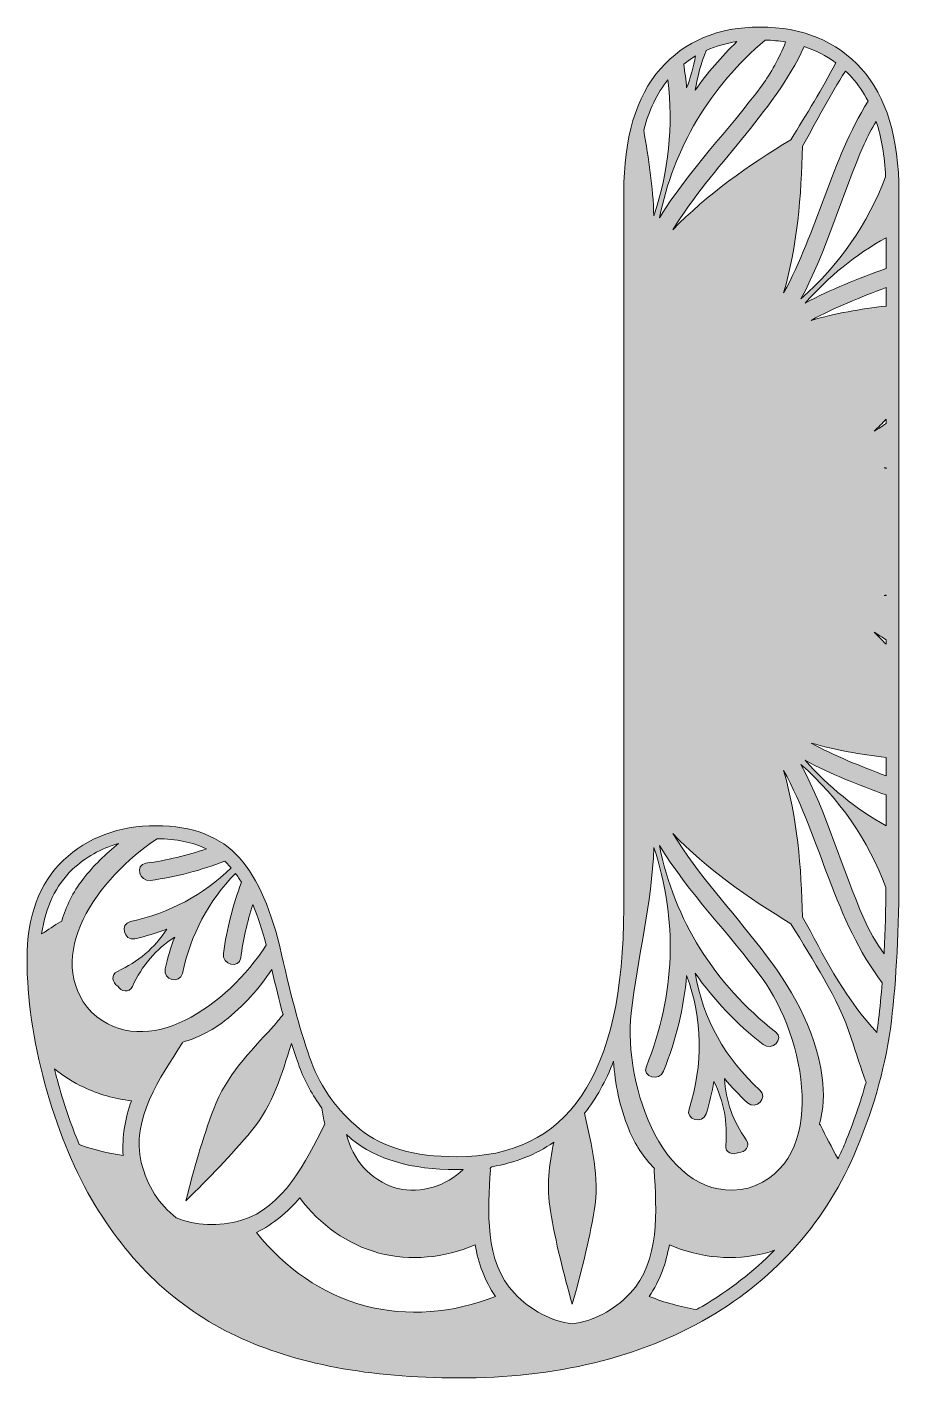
# Model space of a CAD drawing. Extents: x -728 to 2523, y -2539 to -44.
# Drawn here: x 1154.9 to 1425.1, y -2539.4 to -2120.6 of the extents above; entities that cross this region are included whole.
import ezdxf

# ---------------------------------------------------------------- set-up
doc = ezdxf.new("R2010")
doc.units = 0
doc.header["$MEASUREMENT"] = 0
doc.layers.add('Layer 1', color=7, linetype='Continuous', lineweight=0)

msp = doc.modelspace()

# ---------------------------------------------------------------- hatches: boundary and pattern name
at = {"layer": 'Layer 1', "true_color": 0x06b8ba, "transparency": 33554687}
h = msp.add_hatch(color=132, dxfattribs=at)
h.dxf.hatch_style = 2
edge = h.paths.add_edge_path()
edge.add_spline(control_points=[(1421.09, -2243.54), (1419.89, -2244.34), (1418.68, -2245.13), (1417.44, -2245.88), (1418.69, -2244.69), (1419.9, -2243.45), (1421.09, -2242.2), (1421.09, -2242.2), (1421.09, -2243.54), (1421.09, -2243.54)], knot_values=[0, 0, 0, 0, 1, 1, 1, 2, 2, 2, 3, 3, 3, 3], degree=3, periodic=0)
edge = h.paths.add_edge_path()
edge.add_spline(control_points=[(1421.09, -2296.82), (1420.9, -2296.83), (1420.7, -2296.84), (1420.51, -2296.85), (1420.7, -2296.8), (1420.9, -2296.74), (1421.09, -2296.69), (1421.09, -2296.69), (1421.09, -2296.82), (1421.09, -2296.82)], knot_values=[0, 0, 0, 0, 1, 1, 1, 2, 2, 2, 3, 3, 3, 3], degree=3, periodic=0)
edge = h.paths.add_edge_path()
edge.add_spline(control_points=[(1400.74, -2461.03), (1400.69, -2460.9), (1400.59, -2460.85), (1400.51, -2460.74), (1401.67, -2456.1), (1401.99, -2451.17), (1401.31, -2446.21), (1397.01, -2415), (1370.59, -2396.11), (1355.04, -2370.65), (1365.5, -2381.5), (1378.41, -2390.58), (1391.63, -2398.58), (1398.51, -2410.12), (1406.07, -2421.15), (1410.33, -2434.03), (1411.89, -2438.78), (1413.23, -2443.35), (1414.89, -2447.75), (1413.17, -2453.99), (1411.01, -2460.28), (1408.39, -2466.57), (1407.7, -2468.22), (1406.97, -2469.83), (1406.22, -2471.43), (1404.2, -2467.91), (1402.41, -2464.32), (1400.74, -2461.03)], knot_values=[0, 0, 0, 0, 1, 1, 1, 2, 2, 2, 3, 3, 3, 4, 4, 4, 5, 5, 5, 6, 6, 6, 7, 7, 7, 8, 8, 8, 9, 9, 9, 9], degree=3, periodic=0)
edge = h.paths.add_edge_path()
edge.add_spline(control_points=[(1259.55, -2517.02), (1246.36, -2513.3), (1234.87, -2505.5), (1225.99, -2494.23), (1231.3, -2491.69), (1235.66, -2487.95), (1239.42, -2483.53), (1245.7, -2491.99), (1254.2, -2497.91), (1263.94, -2500.65), (1273.77, -2503.14), (1284.08, -2502.27), (1293.76, -2498.09), (1294.79, -2503.8), (1296.7, -2509.2), (1300.03, -2514.08), (1286.71, -2519.4), (1272.85, -2520.39), (1259.55, -2517.02)], knot_values=[0, 0, 0, 0, 1, 1, 1, 2, 2, 2, 3, 3, 3, 4, 4, 4, 5, 5, 5, 6, 6, 6, 6], degree=3, periodic=0)
edge = h.paths.add_edge_path()
edge.add_spline(control_points=[(1349.14, -2179.16), (1348.86, -2170.23), (1347.51, -2161.43), (1346, -2152.64), (1347.61, -2146.38), (1350.11, -2141.16), (1353.5, -2137.04), (1355.21, -2151.19), (1353.77, -2165.45), (1349.14, -2179.16)], knot_values=[0, 0, 0, 0, 1, 1, 1, 2, 2, 2, 3, 3, 3, 3], degree=3, periodic=0)
edge = h.paths.add_edge_path()
edge.add_spline(control_points=[(1361.93, -2140.23), (1362.66, -2135.94), (1363.81, -2131.83), (1365.34, -2127.9), (1368.26, -2126.58), (1371.43, -2125.67), (1374.88, -2125.15), (1370.03, -2129.81), (1365.71, -2134.85), (1361.93, -2140.23)], knot_values=[0, 0, 0, 0, 1, 1, 1, 2, 2, 2, 3, 3, 3, 3], degree=3, periodic=0)
edge = h.paths.add_edge_path()
edge.add_spline(control_points=[(1352.12, -2444.3), (1356.05, -2434.6), (1358.42, -2424.61), (1359.3, -2414.6), (1364.29, -2428.09), (1364.49, -2442.19), (1360.04, -2456.02), (1358.94, -2459.42), (1364.27, -2460.85), (1365.35, -2457.48), (1366.43, -2454.15), (1367.17, -2450.8), (1367.74, -2447.46), (1370.88, -2453.65), (1372.09, -2460.25), (1371.41, -2467.24), (1371.19, -2469.68), (1373.69, -2470.38), (1375.42, -2469.47), (1375.42, -2469.47), (1375.42, -2469.52), (1375.42, -2469.52), (1377.37, -2469.44), (1379.17, -2467.53), (1377.76, -2465.54), (1373.68, -2459.81), (1371.41, -2453.5), (1371.05, -2446.57), (1373.2, -2449.18), (1375.54, -2451.71), (1378.13, -2454.06), (1380.76, -2456.43), (1384.64, -2452.52), (1382.01, -2450.14), (1371.23, -2440.39), (1364.35, -2428.07), (1361.93, -2413.9), (1367.7, -2422.12), (1374.74, -2429.59), (1383, -2436.03), (1385.76, -2438.18), (1389.67, -2434.28), (1386.87, -2432.09), (1367.95, -2417.36), (1355.46, -2397.3), (1350.89, -2374.37), (1360, -2389.11), (1372.33, -2401.43), (1382.67, -2415.45), (1395.94, -2433.44), (1403.91, -2472.42), (1378.39, -2480.56), (1352.2, -2486.28), (1339.62, -2448.53), (1342.11, -2426.31), (1344.05, -2409.05), (1348.6, -2392.25), (1349.14, -2374.98), (1356.6, -2397.09), (1355.8, -2420.65), (1346.81, -2442.83), (1345.47, -2446.13), (1350.8, -2447.55), (1352.12, -2444.3)], knot_values=[0, 0, 0, 0, 1, 1, 1, 2, 2, 2, 3, 3, 3, 4, 4, 4, 5, 5, 5, 6, 6, 6, 7, 7, 7, 8, 8, 8, 9, 9, 9, 10, 10, 10, 11, 11, 11, 12, 12, 12, 13, 13, 13, 14, 14, 14, 15, 15, 15, 16, 16, 16, 17, 17, 17, 18, 18, 18, 19, 19, 19, 20, 20, 20, 21, 21, 21, 21], degree=3, periodic=0)
edge = h.paths.add_edge_path()
edge.add_spline(control_points=[(1382.67, -2138.68), (1372.33, -2152.71), (1360, -2165.02), (1350.89, -2179.77), (1355.2, -2158.16), (1366.53, -2139.11), (1383.65, -2124.66), (1385.84, -2124.73), (1387.94, -2124.93), (1389.97, -2125.27), (1387.93, -2130.33), (1385.42, -2134.96), (1382.67, -2138.68)], knot_values=[0, 0, 0, 0, 1, 1, 1, 2, 2, 2, 3, 3, 3, 4, 4, 4, 4], degree=3, periodic=0)
edge = h.paths.add_edge_path()
edge.add_spline(control_points=[(1391.63, -2155.56), (1378.41, -2163.55), (1365.5, -2172.63), (1355.04, -2183.48), (1367.22, -2163.54), (1386.06, -2147.63), (1395.73, -2126.68), (1399.31, -2127.85), (1402.57, -2129.53), (1405.49, -2131.7), (1401.41, -2139.92), (1396.36, -2147.62), (1391.63, -2155.56)], knot_values=[0, 0, 0, 0, 1, 1, 1, 2, 2, 2, 3, 3, 3, 4, 4, 4, 4], degree=3, periodic=0)
edge = h.paths.add_edge_path()
edge.add_spline(control_points=[(1418.06, -2149.87), (1419.68, -2154.86), (1420.65, -2160.59), (1420.97, -2167.04), (1415.42, -2181.61), (1406.54, -2194.5), (1394.71, -2204.92), (1402.87, -2189.68), (1407.34, -2172.87), (1414.29, -2156.94), (1415.3, -2154.63), (1416.57, -2152.25), (1418.06, -2149.87)], knot_values=[0, 0, 0, 0, 1, 1, 1, 2, 2, 2, 3, 3, 3, 4, 4, 4, 4], degree=3, periodic=0)
edge = h.paths.add_edge_path()
edge.add_spline(control_points=[(1410.52, -2136.28), (1412.45, -2138.42), (1414.1, -2140.88), (1415.5, -2143.64), (1404.23, -2161.78), (1399.7, -2184.03), (1389.36, -2203.07), (1393.49, -2188.65), (1394.88, -2172.99), (1395.2, -2157.61), (1399.6, -2149.76), (1403.64, -2141.74), (1408.55, -2134.27), (1409.23, -2134.91), (1409.89, -2135.57), (1410.52, -2136.28)], knot_values=[0, 0, 0, 0, 1, 1, 1, 2, 2, 2, 3, 3, 3, 4, 4, 4, 5, 5, 5, 5], degree=3, periodic=0)
edge = h.paths.add_edge_path()
edge.add_spline(control_points=[(1362.09, -2129.6), (1361.44, -2132.94), (1360.51, -2136.25), (1359.3, -2139.53), (1359.08, -2137.08), (1358.77, -2134.63), (1358.38, -2132.18), (1359.56, -2131.23), (1360.8, -2130.37), (1362.09, -2129.6)], knot_values=[0, 0, 0, 0, 1, 1, 1, 2, 2, 2, 3, 3, 3, 3], degree=3, periodic=0)
edge = h.paths.add_edge_path()
edge.add_spline(control_points=[(1317.08, -2487.56), (1318.71, -2497.33), (1321.15, -2506.95), (1323.86, -2516.52), (1326.56, -2506.95), (1329, -2497.33), (1330.63, -2487.56), (1332.43, -2476.81), (1329.87, -2467.61), (1327.68, -2457.28), (1331.27, -2452.78), (1334.26, -2447.4), (1336.65, -2441.16), (1337.11, -2448.22), (1338.5, -2455.25), (1341.36, -2462.27), (1343.24, -2466.92), (1346, -2471.02), (1349.31, -2474.46), (1349.3, -2474.6), (1349.25, -2474.69), (1349.25, -2474.82), (1349.92, -2487.27), (1351.18, -2503.3), (1341.78, -2513.13), (1336.6, -2518.56), (1330.38, -2521.73), (1323.86, -2522.59), (1317.33, -2521.73), (1311.12, -2518.56), (1305.93, -2513.13), (1296.53, -2503.3), (1297.79, -2487.27), (1298.47, -2474.82), (1298.47, -2474.69), (1298.41, -2474.6), (1298.4, -2474.46), (1298.58, -2474.28), (1298.75, -2474.08), (1298.92, -2473.9), (1306.2, -2472.66), (1312.59, -2470.12), (1318.11, -2466.29), (1316.71, -2473.23), (1315.82, -2480.01), (1317.08, -2487.56)], knot_values=[0, 0, 0, 0, 1, 1, 1, 2, 2, 2, 3, 3, 3, 4, 4, 4, 5, 5, 5, 6, 6, 6, 7, 7, 7, 8, 8, 8, 9, 9, 9, 10, 10, 10, 11, 11, 11, 12, 12, 12, 13, 13, 13, 14, 14, 14, 15, 15, 15, 15], degree=3, periodic=0)
edge = h.paths.add_edge_path()
edge.add_spline(control_points=[(1255.48, -2465.32), (1263.11, -2471.61), (1274.03, -2474.8), (1287.94, -2474.8), (1288.68, -2474.8), (1289.39, -2474.77), (1290.1, -2474.75), (1284.58, -2479.81), (1277.64, -2482.38), (1269.33, -2480.56), (1260.77, -2477.83), (1255.99, -2471.63), (1253.9, -2463.93), (1254.43, -2464.4), (1254.94, -2464.87), (1255.48, -2465.32)], knot_values=[0, 0, 0, 0, 1, 1, 1, 2, 2, 2, 3, 3, 3, 4, 4, 4, 5, 5, 5, 5], degree=3, periodic=0)
edge = h.paths.add_edge_path()
edge.add_spline(control_points=[(1224.47, -2462.74), (1231.25, -2454.51), (1233.7, -2445.48), (1236.85, -2435.68), (1237.66, -2438.27), (1238.48, -2440.67), (1239.28, -2442.86), (1240.99, -2447.47), (1243.35, -2451.76), (1246.3, -2455.71), (1246.49, -2457.42), (1246.79, -2459.1), (1247.2, -2460.74), (1247.12, -2460.85), (1247.03, -2460.9), (1246.97, -2461.03), (1241.33, -2472.14), (1234.4, -2486.65), (1221.35, -2490.47), (1214.15, -2492.58), (1207.17, -2492.22), (1201.1, -2489.7), (1195.88, -2485.69), (1192.08, -2479.83), (1190.29, -2472.54), (1187.07, -2459.32), (1196.18, -2446.08), (1202.98, -2435.63), (1203.06, -2435.51), (1203.12, -2435.39), (1203.17, -2435.27), (1207.74, -2433.95), (1212.16, -2431.77), (1216.1, -2428.71), (1222.09, -2424.05), (1226.83, -2418.64), (1230.76, -2412.74), (1231.92, -2417.78), (1233.08, -2422.45), (1234.24, -2426.73), (1233.26, -2427.99), (1232.23, -2429.22), (1231.16, -2430.42), (1223.85, -2438.62), (1216.69, -2445.42), (1212.74, -2455.97), (1209.27, -2465.25), (1206.58, -2474.8), (1204.12, -2484.43), (1211.26, -2477.5), (1218.18, -2470.39), (1224.47, -2462.74)], knot_values=[0, 0, 0, 0, 1, 1, 1, 2, 2, 2, 3, 3, 3, 4, 4, 4, 5, 5, 5, 6, 6, 6, 7, 7, 7, 8, 8, 8, 9, 9, 9, 10, 10, 10, 11, 11, 11, 12, 12, 12, 13, 13, 13, 14, 14, 14, 15, 15, 15, 16, 16, 16, 17, 17, 17, 17], degree=3, periodic=0)
edge = h.paths.add_edge_path()
edge.add_spline(control_points=[(1193.16, -2385.16), (1201.18, -2384.04), (1208.86, -2382.02), (1216.16, -2379.2), (1216.72, -2379.72), (1217.27, -2380.26), (1217.77, -2380.84), (1217.89, -2380.97), (1218.01, -2381.12), (1218.12, -2381.25), (1209.58, -2389.67), (1199.03, -2395.28), (1186.97, -2397.87), (1183.48, -2398.63), (1184.9, -2403.96), (1188.36, -2403.22), (1191.78, -2402.47), (1195.05, -2401.45), (1198.24, -2400.26), (1194.44, -2406.08), (1189.33, -2410.43), (1182.94, -2413.35), (1180.71, -2414.35), (1181.36, -2416.89), (1183, -2417.92), (1184.04, -2419.56), (1186.57, -2420.21), (1187.58, -2417.99), (1190.49, -2411.6), (1194.84, -2406.48), (1200.66, -2402.69), (1199.47, -2405.87), (1198.45, -2409.14), (1197.71, -2412.56), (1196.96, -2416.02), (1202.29, -2417.44), (1203.05, -2413.96), (1205.62, -2401.98), (1211.18, -2391.49), (1219.5, -2382.98), (1220.13, -2383.84), (1220.75, -2384.76), (1221.35, -2385.73), (1218.72, -2392.74), (1216.83, -2400.1), (1215.76, -2407.76), (1215.29, -2411.24), (1220.62, -2412.67), (1221.11, -2409.16), (1221.9, -2403.45), (1223.16, -2397.91), (1224.84, -2392.58), (1226.42, -2396.28), (1227.81, -2400.52), (1229.02, -2405.25), (1217.01, -2423.71), (1192.16, -2441.75), (1174.89, -2426.03), (1159.3, -2408.91), (1176.9, -2384.34), (1195.19, -2372.21), (1201.17, -2372.25), (1206.29, -2373.31), (1210.51, -2375.37), (1204.51, -2377.41), (1198.25, -2378.91), (1191.77, -2379.82), (1188.25, -2380.31), (1189.69, -2385.64), (1193.16, -2385.16)], knot_values=[0, 0, 0, 0, 1, 1, 1, 2, 2, 2, 3, 3, 3, 4, 4, 4, 5, 5, 5, 6, 6, 6, 7, 7, 7, 8, 8, 8, 9, 9, 9, 10, 10, 10, 11, 11, 11, 12, 12, 12, 13, 13, 13, 14, 14, 14, 15, 15, 15, 16, 16, 16, 17, 17, 17, 18, 18, 18, 19, 19, 19, 20, 20, 20, 21, 21, 21, 22, 22, 22, 23, 23, 23, 23], degree=3, periodic=0)
edge = h.paths.add_edge_path()
edge.add_spline(control_points=[(1183.28, -2373.72), (1179.27, -2376.89), (1175.55, -2380.53), (1172.21, -2384.83), (1169.15, -2388.77), (1166.97, -2393.18), (1165.65, -2397.75), (1165.53, -2397.81), (1165.41, -2397.86), (1165.29, -2397.94), (1163.43, -2399.15), (1161.47, -2400.44), (1159.44, -2401.72), (1160.63, -2393.35), (1163.81, -2386.66), (1168.94, -2381.79), (1173, -2377.95), (1177.8, -2375.26), (1183.28, -2373.72)], knot_values=[0, 0, 0, 0, 1, 1, 1, 2, 2, 2, 3, 3, 3, 4, 4, 4, 5, 5, 5, 6, 6, 6, 6], degree=3, periodic=0)
edge = h.paths.add_edge_path()
edge.add_spline(control_points=[(1163.39, -2443.57), (1166.2, -2445.83), (1169.25, -2447.74), (1172.52, -2449.27), (1177.08, -2451.42), (1182.04, -2452.83), (1187.27, -2453.44), (1185.32, -2458.89), (1184.26, -2464.52), (1184.71, -2470.41), (1179.97, -2469.72), (1175.41, -2468.57), (1171.08, -2467.01), (1168.51, -2460.8), (1166.23, -2454.16), (1164.3, -2447.11), (1163.98, -2445.93), (1163.69, -2444.75), (1163.39, -2443.57)], knot_values=[0, 0, 0, 0, 1, 1, 1, 2, 2, 2, 3, 3, 3, 4, 4, 4, 5, 5, 5, 6, 6, 6, 6], degree=3, periodic=0)
edge = h.paths.add_edge_path()
edge.add_spline(control_points=[(1362.35, -2518.15), (1357.43, -2517.36), (1352.52, -2516.01), (1347.68, -2514.08), (1351.01, -2509.2), (1352.92, -2503.8), (1353.95, -2498.09), (1363.63, -2502.27), (1373.95, -2503.14), (1383.77, -2500.65), (1384.71, -2500.39), (1385.63, -2500.08), (1386.54, -2499.76), (1380.02, -2506.39), (1372.53, -2512.22), (1364.08, -2517.18), (1363.52, -2517.51), (1362.93, -2517.83), (1362.35, -2518.15)], knot_values=[0, 0, 0, 0, 1, 1, 1, 2, 2, 2, 3, 3, 3, 4, 4, 4, 5, 5, 5, 6, 6, 6, 6], degree=3, periodic=0)
edge = h.paths.add_edge_path()
edge.add_spline(control_points=[(1418.78, -2428.24), (1418.62, -2429.58), (1418.42, -2430.92), (1418.22, -2432.27), (1417.66, -2431.66), (1417.11, -2431.04), (1416.56, -2430.42), (1407.53, -2420.32), (1401.76, -2408.24), (1395.2, -2396.52), (1394.88, -2381.14), (1393.49, -2365.48), (1389.36, -2351.06), (1400.95, -2372.4), (1405.23, -2397.77), (1419.9, -2416.86), (1419.59, -2420.88), (1419.22, -2424.68), (1418.78, -2428.24)], knot_values=[0, 0, 0, 0, 1, 1, 1, 2, 2, 2, 3, 3, 3, 4, 4, 4, 5, 5, 5, 6, 6, 6, 6], degree=3, periodic=0)
edge = h.paths.add_edge_path()
edge.add_spline(control_points=[(1420.48, -2407.86), (1417.92, -2404.3), (1415.8, -2400.66), (1414.29, -2397.2), (1407.34, -2381.26), (1402.87, -2364.45), (1394.71, -2349.22), (1406.61, -2359.69), (1415.53, -2372.67), (1421.07, -2387.34), (1421, -2394.63), (1420.81, -2401.48), (1420.48, -2407.86)], knot_values=[0, 0, 0, 0, 1, 1, 1, 2, 2, 2, 3, 3, 3, 4, 4, 4, 4], degree=3, periodic=0)
edge = h.paths.add_edge_path()
edge.add_spline(control_points=[(1421.09, -2368.2), (1411.72, -2362.95), (1403.26, -2356.15), (1396.01, -2347.92), (1404.05, -2352.23), (1412.53, -2355.51), (1421.09, -2358.67), (1421.09, -2358.67), (1421.09, -2368.2), (1421.09, -2368.2)], knot_values=[0, 0, 0, 0, 1, 1, 1, 2, 2, 2, 3, 3, 3, 3], degree=3, periodic=0)
edge = h.paths.add_edge_path()
edge.add_spline(control_points=[(1421.09, -2352.73), (1413.15, -2349.73), (1405.26, -2346.59), (1397.85, -2342.57), (1405.34, -2344.71), (1413.16, -2346.11), (1421.09, -2347.01), (1421.09, -2347.01), (1421.09, -2352.73), (1421.09, -2352.73)], knot_values=[0, 0, 0, 0, 1, 1, 1, 2, 2, 2, 3, 3, 3, 3], degree=3, periodic=0)
edge = h.paths.add_edge_path()
edge.add_spline(control_points=[(1421.09, -2311.93), (1419.9, -2310.68), (1418.69, -2309.45), (1417.44, -2308.25), (1418.68, -2309), (1419.89, -2309.79), (1421.09, -2310.59), (1421.09, -2310.59), (1421.09, -2311.93), (1421.09, -2311.93)], knot_values=[0, 0, 0, 0, 1, 1, 1, 2, 2, 2, 3, 3, 3, 3], degree=3, periodic=0)
edge = h.paths.add_edge_path()
edge.add_spline(control_points=[(1421.09, -2257.44), (1420.9, -2257.39), (1420.7, -2257.33), (1420.51, -2257.28), (1420.7, -2257.29), (1420.9, -2257.3), (1421.09, -2257.31), (1421.09, -2257.31), (1421.09, -2257.44), (1421.09, -2257.44)], knot_values=[0, 0, 0, 0, 1, 1, 1, 2, 2, 2, 3, 3, 3, 3], degree=3, periodic=0)
edge = h.paths.add_edge_path()
edge.add_spline(control_points=[(1421.09, -2207.12), (1413.16, -2208.02), (1405.34, -2209.42), (1397.85, -2211.56), (1405.26, -2207.54), (1413.15, -2204.4), (1421.09, -2201.4), (1421.09, -2201.4), (1421.09, -2207.12), (1421.09, -2207.12)], knot_values=[0, 0, 0, 0, 1, 1, 1, 2, 2, 2, 3, 3, 3, 3], degree=3, periodic=0)
edge = h.paths.add_edge_path()
edge.add_spline(control_points=[(1421.09, -2195.46), (1412.53, -2198.62), (1404.05, -2201.9), (1396.01, -2206.22), (1403.26, -2197.98), (1411.72, -2191.18), (1421.09, -2185.93), (1421.09, -2185.93), (1421.09, -2195.46), (1421.09, -2195.46)], knot_values=[0, 0, 0, 0, 1, 1, 1, 2, 2, 2, 3, 3, 3, 3], degree=3, periodic=0)
edge = h.paths.add_edge_path()
edge.add_spline(control_points=[(1413.49, -2133.6), (1405.75, -2124.99), (1395.17, -2120.63), (1382.05, -2120.63), (1369.1, -2120.63), (1358.7, -2125), (1351.15, -2133.62), (1343.65, -2142.16), (1339.83, -2155.03), (1339.83, -2171.87), (1339.83, -2171.87), (1339.83, -2393.74), (1339.83, -2393.74), (1339.83, -2419.56), (1335.42, -2439.13), (1326.71, -2451.91), (1318.04, -2464.62), (1305.36, -2470.8), (1287.94, -2470.8), (1274.98, -2470.8), (1264.92, -2467.92), (1258.03, -2462.23), (1251.04, -2456.47), (1246, -2449.48), (1243.03, -2441.47), (1239.98, -2433.22), (1236.89, -2421.98), (1233.81, -2408.08), (1230.83, -2394.68), (1226.44, -2384.62), (1220.77, -2378.19), (1214.93, -2371.57), (1206.23, -2368.21), (1194.92, -2368.21), (1183.32, -2368.21), (1173.67, -2371.8), (1166.19, -2378.88), (1158.7, -2386), (1154.91, -2396.33), (1154.91, -2409.61), (1154.91, -2421.78), (1156.76, -2434.75), (1160.44, -2448.16), (1164.11, -2461.58), (1168.97, -2473.61), (1174.88, -2483.93), (1186.15, -2503.35), (1201.21, -2517.61), (1219.66, -2526.32), (1237.98, -2534.98), (1261.15, -2539.37), (1288.49, -2539.37), (1318.8, -2539.37), (1344.92, -2533.06), (1366.1, -2520.63), (1387.36, -2508.15), (1402.83, -2490.47), (1412.07, -2468.1), (1417.59, -2454.86), (1421.18, -2441.62), (1422.75, -2428.73), (1424.3, -2415.92), (1425.09, -2400.19), (1425.09, -2381.98), (1425.09, -2381.98), (1425.09, -2171.87), (1425.09, -2171.87), (1425.09, -2155.02), (1421.19, -2142.15), (1413.49, -2133.6)], knot_values=[0, 0, 0, 0, 1, 1, 1, 2, 2, 2, 3, 3, 3, 4, 4, 4, 5, 5, 5, 6, 6, 6, 7, 7, 7, 8, 8, 8, 9, 9, 9, 10, 10, 10, 11, 11, 11, 12, 12, 12, 13, 13, 13, 14, 14, 14, 15, 15, 15, 16, 16, 16, 17, 17, 17, 18, 18, 18, 19, 19, 19, 20, 20, 20, 21, 21, 21, 22, 22, 22, 23, 23, 23, 23], degree=3, periodic=0)

# ---------------------------------------------------------------- linework, layer by layer
at = {"layer": 'Layer 1'}
for points, knots in [([(1413.49, -2133.6), (1405.75, -2124.99), (1395.17, -2120.63), (1382.05, -2120.63), (1369.1, -2120.63), (1358.7, -2125), (1351.15, -2133.62), (1343.65, -2142.16), (1339.83, -2155.03), (1339.83, -2171.87), (1339.83, -2171.87), (1339.83, -2393.74), (1339.83, -2393.74), (1339.83, -2419.56), (1335.42, -2439.13), (1326.71, -2451.91), (1318.04, -2464.62), (1305.36, -2470.8), (1287.94, -2470.8), (1274.98, -2470.8), (1264.92, -2467.92), (1258.03, -2462.23), (1251.04, -2456.47), (1246, -2449.48), (1243.03, -2441.47), (1239.98, -2433.22), (1236.89, -2421.98), (1233.81, -2408.08), (1230.83, -2394.68), (1226.44, -2384.62), (1220.77, -2378.19), (1214.93, -2371.57), (1206.23, -2368.21), (1194.92, -2368.21), (1183.32, -2368.21), (1173.67, -2371.8), (1166.19, -2378.88), (1158.7, -2386), (1154.91, -2396.33), (1154.91, -2409.61), (1154.91, -2421.78), (1156.76, -2434.75), (1160.44, -2448.16), (1164.11, -2461.58), (1168.97, -2473.61), (1174.88, -2483.93), (1186.15, -2503.35), (1201.21, -2517.61), (1219.66, -2526.32), (1237.98, -2534.98), (1261.15, -2539.37), (1288.49, -2539.37), (1318.8, -2539.37), (1344.92, -2533.06), (1366.1, -2520.63), (1387.36, -2508.15), (1402.83, -2490.47), (1412.07, -2468.1), (1417.59, -2454.86), (1421.18, -2441.62), (1422.75, -2428.73), (1424.3, -2415.92), (1425.09, -2400.19), (1425.09, -2381.98), (1425.09, -2381.98), (1425.09, -2171.87), (1425.09, -2171.87), (1425.09, -2155.02), (1421.19, -2142.15), (1413.49, -2133.6)], [0, 0, 0, 0, 1, 1, 1, 2, 2, 2, 3, 3, 3, 4, 4, 4, 5, 5, 5, 6, 6, 6, 7, 7, 7, 8, 8, 8, 9, 9, 9, 10, 10, 10, 11, 11, 11, 12, 12, 12, 13, 13, 13, 14, 14, 14, 15, 15, 15, 16, 16, 16, 17, 17, 17, 18, 18, 18, 19, 19, 19, 20, 20, 20, 21, 21, 21, 22, 22, 22, 23, 23, 23, 23]), ([(1382.67, -2138.68), (1372.33, -2152.71), (1360, -2165.02), (1350.89, -2179.77), (1355.2, -2158.16), (1366.53, -2139.11), (1383.65, -2124.66), (1385.84, -2124.73), (1387.94, -2124.93), (1389.97, -2125.27), (1387.93, -2130.33), (1385.42, -2134.96), (1382.67, -2138.68)], [0, 0, 0, 0, 1, 1, 1, 2, 2, 2, 3, 3, 3, 4, 4, 4, 4]), ([(1391.63, -2155.56), (1378.41, -2163.55), (1365.5, -2172.63), (1355.04, -2183.48), (1367.22, -2163.54), (1386.06, -2147.63), (1395.73, -2126.68), (1399.31, -2127.85), (1402.57, -2129.53), (1405.49, -2131.7), (1401.41, -2139.92), (1396.36, -2147.62), (1391.63, -2155.56)], [0, 0, 0, 0, 1, 1, 1, 2, 2, 2, 3, 3, 3, 4, 4, 4, 4]), ([(1361.93, -2140.23), (1362.66, -2135.94), (1363.81, -2131.83), (1365.34, -2127.9), (1368.26, -2126.58), (1371.43, -2125.67), (1374.88, -2125.15), (1370.03, -2129.81), (1365.71, -2134.85), (1361.93, -2140.23)], [0, 0, 0, 0, 1, 1, 1, 2, 2, 2, 3, 3, 3, 3]), ([(1362.09, -2129.6), (1361.44, -2132.94), (1360.51, -2136.25), (1359.3, -2139.53), (1359.08, -2137.08), (1358.77, -2134.63), (1358.38, -2132.18), (1359.56, -2131.23), (1360.8, -2130.37), (1362.09, -2129.6)], [0, 0, 0, 0, 1, 1, 1, 2, 2, 2, 3, 3, 3, 3]), ([(1410.52, -2136.28), (1412.45, -2138.42), (1414.1, -2140.88), (1415.5, -2143.64), (1404.23, -2161.78), (1399.7, -2184.03), (1389.36, -2203.07), (1393.49, -2188.65), (1394.88, -2172.99), (1395.2, -2157.61), (1399.6, -2149.76), (1403.64, -2141.74), (1408.55, -2134.27), (1409.23, -2134.91), (1409.89, -2135.57), (1410.52, -2136.28)], [0, 0, 0, 0, 1, 1, 1, 2, 2, 2, 3, 3, 3, 4, 4, 4, 5, 5, 5, 5]), ([(1349.14, -2179.16), (1348.86, -2170.23), (1347.51, -2161.43), (1346, -2152.64), (1347.61, -2146.38), (1350.11, -2141.16), (1353.5, -2137.04), (1355.21, -2151.19), (1353.77, -2165.45), (1349.14, -2179.16)], [0, 0, 0, 0, 1, 1, 1, 2, 2, 2, 3, 3, 3, 3]), ([(1418.06, -2149.87), (1419.68, -2154.86), (1420.65, -2160.59), (1420.97, -2167.04), (1415.42, -2181.61), (1406.54, -2194.5), (1394.71, -2204.92), (1402.87, -2189.68), (1407.34, -2172.87), (1414.29, -2156.94), (1415.3, -2154.63), (1416.57, -2152.25), (1418.06, -2149.87)], [0, 0, 0, 0, 1, 1, 1, 2, 2, 2, 3, 3, 3, 4, 4, 4, 4]), ([(1421.09, -2195.46), (1412.53, -2198.62), (1404.05, -2201.9), (1396.01, -2206.22), (1403.26, -2197.98), (1411.72, -2191.18), (1421.09, -2185.93), (1421.09, -2185.93), (1421.09, -2195.46), (1421.09, -2195.46)], [0, 0, 0, 0, 1, 1, 1, 2, 2, 2, 3, 3, 3, 3]), ([(1421.09, -2207.12), (1413.16, -2208.02), (1405.34, -2209.42), (1397.85, -2211.56), (1405.26, -2207.54), (1413.15, -2204.4), (1421.09, -2201.4), (1421.09, -2201.4), (1421.09, -2207.12), (1421.09, -2207.12)], [0, 0, 0, 0, 1, 1, 1, 2, 2, 2, 3, 3, 3, 3]), ([(1421.09, -2243.54), (1419.89, -2244.34), (1418.68, -2245.13), (1417.44, -2245.88), (1418.69, -2244.69), (1419.9, -2243.45), (1421.09, -2242.2), (1421.09, -2242.2), (1421.09, -2243.54), (1421.09, -2243.54)], [0, 0, 0, 0, 1, 1, 1, 2, 2, 2, 3, 3, 3, 3]), ([(1421.09, -2257.44), (1420.9, -2257.39), (1420.7, -2257.33), (1420.51, -2257.28), (1420.7, -2257.29), (1420.9, -2257.3), (1421.09, -2257.31), (1421.09, -2257.31), (1421.09, -2257.44), (1421.09, -2257.44)], [0, 0, 0, 0, 1, 1, 1, 2, 2, 2, 3, 3, 3, 3]), ([(1421.09, -2296.82), (1420.9, -2296.83), (1420.7, -2296.84), (1420.51, -2296.85), (1420.7, -2296.8), (1420.9, -2296.74), (1421.09, -2296.69), (1421.09, -2296.69), (1421.09, -2296.82), (1421.09, -2296.82)], [0, 0, 0, 0, 1, 1, 1, 2, 2, 2, 3, 3, 3, 3]), ([(1421.09, -2311.93), (1419.9, -2310.68), (1418.69, -2309.45), (1417.44, -2308.25), (1418.68, -2309), (1419.89, -2309.79), (1421.09, -2310.59), (1421.09, -2310.59), (1421.09, -2311.93), (1421.09, -2311.93)], [0, 0, 0, 0, 1, 1, 1, 2, 2, 2, 3, 3, 3, 3]), ([(1421.09, -2352.73), (1413.15, -2349.73), (1405.26, -2346.59), (1397.85, -2342.57), (1405.34, -2344.71), (1413.16, -2346.11), (1421.09, -2347.01), (1421.09, -2347.01), (1421.09, -2352.73), (1421.09, -2352.73)], [0, 0, 0, 0, 1, 1, 1, 2, 2, 2, 3, 3, 3, 3]), ([(1421.09, -2368.2), (1411.72, -2362.95), (1403.26, -2356.15), (1396.01, -2347.92), (1404.05, -2352.23), (1412.53, -2355.51), (1421.09, -2358.67), (1421.09, -2358.67), (1421.09, -2368.2), (1421.09, -2368.2)], [0, 0, 0, 0, 1, 1, 1, 2, 2, 2, 3, 3, 3, 3]), ([(1418.78, -2428.24), (1418.62, -2429.58), (1418.42, -2430.92), (1418.22, -2432.27), (1417.66, -2431.66), (1417.11, -2431.04), (1416.56, -2430.42), (1407.53, -2420.32), (1401.76, -2408.24), (1395.2, -2396.52), (1394.88, -2381.14), (1393.49, -2365.48), (1389.36, -2351.06), (1400.95, -2372.4), (1405.23, -2397.77), (1419.9, -2416.86), (1419.59, -2420.88), (1419.22, -2424.68), (1418.78, -2428.24)], [0, 0, 0, 0, 1, 1, 1, 2, 2, 2, 3, 3, 3, 4, 4, 4, 5, 5, 5, 6, 6, 6, 6]), ([(1420.48, -2407.86), (1417.92, -2404.3), (1415.8, -2400.66), (1414.29, -2397.2), (1407.34, -2381.26), (1402.87, -2364.45), (1394.71, -2349.22), (1406.61, -2359.69), (1415.53, -2372.67), (1421.07, -2387.34), (1421, -2394.63), (1420.81, -2401.48), (1420.48, -2407.86)], [0, 0, 0, 0, 1, 1, 1, 2, 2, 2, 3, 3, 3, 4, 4, 4, 4]), ([(1193.16, -2385.16), (1201.18, -2384.04), (1208.86, -2382.02), (1216.16, -2379.2), (1216.72, -2379.72), (1217.27, -2380.26), (1217.77, -2380.84), (1217.89, -2380.97), (1218.01, -2381.12), (1218.12, -2381.25), (1209.58, -2389.67), (1199.03, -2395.28), (1186.97, -2397.87), (1183.48, -2398.63), (1184.9, -2403.96), (1188.36, -2403.22), (1191.78, -2402.47), (1195.05, -2401.45), (1198.24, -2400.26), (1194.44, -2406.08), (1189.33, -2410.43), (1182.94, -2413.35), (1180.71, -2414.35), (1181.36, -2416.89), (1183, -2417.92), (1184.04, -2419.56), (1186.57, -2420.21), (1187.58, -2417.99), (1190.49, -2411.6), (1194.84, -2406.48), (1200.66, -2402.69), (1199.47, -2405.87), (1198.45, -2409.14), (1197.71, -2412.56), (1196.96, -2416.02), (1202.29, -2417.44), (1203.05, -2413.96), (1205.62, -2401.98), (1211.18, -2391.49), (1219.5, -2382.98), (1220.13, -2383.84), (1220.75, -2384.76), (1221.35, -2385.73), (1218.72, -2392.74), (1216.83, -2400.1), (1215.76, -2407.76), (1215.29, -2411.24), (1220.62, -2412.67), (1221.11, -2409.16), (1221.9, -2403.45), (1223.16, -2397.91), (1224.84, -2392.58), (1226.42, -2396.28), (1227.81, -2400.52), (1229.02, -2405.25), (1217.01, -2423.71), (1192.16, -2441.75), (1174.89, -2426.03), (1159.3, -2408.91), (1176.9, -2384.34), (1195.19, -2372.21), (1201.17, -2372.25), (1206.29, -2373.31), (1210.51, -2375.37), (1204.51, -2377.41), (1198.25, -2378.91), (1191.77, -2379.82), (1188.25, -2380.31), (1189.69, -2385.64), (1193.16, -2385.16)], [0, 0, 0, 0, 1, 1, 1, 2, 2, 2, 3, 3, 3, 4, 4, 4, 5, 5, 5, 6, 6, 6, 7, 7, 7, 8, 8, 8, 9, 9, 9, 10, 10, 10, 11, 11, 11, 12, 12, 12, 13, 13, 13, 14, 14, 14, 15, 15, 15, 16, 16, 16, 17, 17, 17, 18, 18, 18, 19, 19, 19, 20, 20, 20, 21, 21, 21, 22, 22, 22, 23, 23, 23, 23]), ([(1183.28, -2373.72), (1179.27, -2376.89), (1175.55, -2380.53), (1172.21, -2384.83), (1169.15, -2388.77), (1166.97, -2393.18), (1165.65, -2397.75), (1165.53, -2397.81), (1165.41, -2397.86), (1165.29, -2397.94), (1163.43, -2399.15), (1161.47, -2400.44), (1159.44, -2401.72), (1160.63, -2393.35), (1163.81, -2386.66), (1168.94, -2381.79), (1173, -2377.95), (1177.8, -2375.26), (1183.28, -2373.72)], [0, 0, 0, 0, 1, 1, 1, 2, 2, 2, 3, 3, 3, 4, 4, 4, 5, 5, 5, 6, 6, 6, 6]), ([(1400.74, -2461.03), (1400.69, -2460.9), (1400.59, -2460.85), (1400.51, -2460.74), (1401.67, -2456.1), (1401.99, -2451.17), (1401.31, -2446.21), (1397.01, -2415), (1370.59, -2396.11), (1355.04, -2370.65), (1365.5, -2381.5), (1378.41, -2390.58), (1391.63, -2398.58), (1398.51, -2410.12), (1406.07, -2421.15), (1410.33, -2434.03), (1411.89, -2438.78), (1413.23, -2443.35), (1414.89, -2447.75), (1413.17, -2453.99), (1411.01, -2460.28), (1408.39, -2466.57), (1407.7, -2468.22), (1406.97, -2469.83), (1406.22, -2471.43), (1404.2, -2467.91), (1402.41, -2464.32), (1400.74, -2461.03)], [0, 0, 0, 0, 1, 1, 1, 2, 2, 2, 3, 3, 3, 4, 4, 4, 5, 5, 5, 6, 6, 6, 7, 7, 7, 8, 8, 8, 9, 9, 9, 9]), ([(1352.12, -2444.3), (1356.05, -2434.6), (1358.42, -2424.61), (1359.3, -2414.6), (1364.29, -2428.09), (1364.49, -2442.19), (1360.04, -2456.02), (1358.94, -2459.42), (1364.27, -2460.85), (1365.35, -2457.48), (1366.43, -2454.15), (1367.17, -2450.8), (1367.74, -2447.46), (1370.88, -2453.65), (1372.09, -2460.25), (1371.41, -2467.24), (1371.19, -2469.68), (1373.69, -2470.38), (1375.42, -2469.47), (1375.42, -2469.47), (1375.42, -2469.52), (1375.42, -2469.52), (1377.37, -2469.44), (1379.17, -2467.53), (1377.76, -2465.54), (1373.68, -2459.81), (1371.41, -2453.5), (1371.05, -2446.57), (1373.2, -2449.18), (1375.54, -2451.71), (1378.13, -2454.06), (1380.76, -2456.43), (1384.64, -2452.52), (1382.01, -2450.14), (1371.23, -2440.39), (1364.35, -2428.07), (1361.93, -2413.9), (1367.7, -2422.12), (1374.74, -2429.59), (1383, -2436.03), (1385.76, -2438.18), (1389.67, -2434.28), (1386.87, -2432.09), (1367.95, -2417.36), (1355.46, -2397.3), (1350.89, -2374.37), (1360, -2389.11), (1372.33, -2401.43), (1382.67, -2415.45), (1395.94, -2433.44), (1403.91, -2472.42), (1378.39, -2480.56), (1352.2, -2486.28), (1339.62, -2448.53), (1342.11, -2426.31), (1344.05, -2409.05), (1348.6, -2392.25), (1349.14, -2374.98), (1356.6, -2397.09), (1355.8, -2420.65), (1346.81, -2442.83), (1345.47, -2446.13), (1350.8, -2447.55), (1352.12, -2444.3)], [0, 0, 0, 0, 1, 1, 1, 2, 2, 2, 3, 3, 3, 4, 4, 4, 5, 5, 5, 6, 6, 6, 7, 7, 7, 8, 8, 8, 9, 9, 9, 10, 10, 10, 11, 11, 11, 12, 12, 12, 13, 13, 13, 14, 14, 14, 15, 15, 15, 16, 16, 16, 17, 17, 17, 18, 18, 18, 19, 19, 19, 20, 20, 20, 21, 21, 21, 21]), ([(1224.47, -2462.74), (1231.25, -2454.51), (1233.7, -2445.48), (1236.85, -2435.68), (1237.66, -2438.27), (1238.48, -2440.67), (1239.28, -2442.86), (1240.99, -2447.47), (1243.35, -2451.76), (1246.3, -2455.71), (1246.49, -2457.42), (1246.79, -2459.1), (1247.2, -2460.74), (1247.12, -2460.85), (1247.03, -2460.9), (1246.97, -2461.03), (1241.33, -2472.14), (1234.4, -2486.65), (1221.35, -2490.47), (1214.15, -2492.58), (1207.17, -2492.22), (1201.1, -2489.7), (1195.88, -2485.69), (1192.08, -2479.83), (1190.29, -2472.54), (1187.07, -2459.32), (1196.18, -2446.08), (1202.98, -2435.63), (1203.06, -2435.51), (1203.12, -2435.39), (1203.17, -2435.27), (1207.74, -2433.95), (1212.16, -2431.77), (1216.1, -2428.71), (1222.09, -2424.05), (1226.83, -2418.64), (1230.76, -2412.74), (1231.92, -2417.78), (1233.08, -2422.45), (1234.24, -2426.73), (1233.26, -2427.99), (1232.23, -2429.22), (1231.16, -2430.42), (1223.85, -2438.62), (1216.69, -2445.42), (1212.74, -2455.97), (1209.27, -2465.25), (1206.58, -2474.8), (1204.12, -2484.43), (1211.26, -2477.5), (1218.18, -2470.39), (1224.47, -2462.74)], [0, 0, 0, 0, 1, 1, 1, 2, 2, 2, 3, 3, 3, 4, 4, 4, 5, 5, 5, 6, 6, 6, 7, 7, 7, 8, 8, 8, 9, 9, 9, 10, 10, 10, 11, 11, 11, 12, 12, 12, 13, 13, 13, 14, 14, 14, 15, 15, 15, 16, 16, 16, 17, 17, 17, 17]), ([(1317.08, -2487.56), (1318.71, -2497.33), (1321.15, -2506.95), (1323.86, -2516.52), (1326.56, -2506.95), (1329, -2497.33), (1330.63, -2487.56), (1332.43, -2476.81), (1329.87, -2467.61), (1327.68, -2457.28), (1331.27, -2452.78), (1334.26, -2447.4), (1336.65, -2441.16), (1337.11, -2448.22), (1338.5, -2455.25), (1341.36, -2462.27), (1343.24, -2466.92), (1346, -2471.02), (1349.31, -2474.46), (1349.3, -2474.6), (1349.25, -2474.69), (1349.25, -2474.82), (1349.92, -2487.27), (1351.18, -2503.3), (1341.78, -2513.13), (1336.6, -2518.56), (1330.38, -2521.73), (1323.86, -2522.59), (1317.33, -2521.73), (1311.12, -2518.56), (1305.93, -2513.13), (1296.53, -2503.3), (1297.79, -2487.27), (1298.47, -2474.82), (1298.47, -2474.69), (1298.41, -2474.6), (1298.4, -2474.46), (1298.58, -2474.28), (1298.75, -2474.08), (1298.92, -2473.9), (1306.2, -2472.66), (1312.59, -2470.12), (1318.11, -2466.29), (1316.71, -2473.23), (1315.82, -2480.01), (1317.08, -2487.56)], [0, 0, 0, 0, 1, 1, 1, 2, 2, 2, 3, 3, 3, 4, 4, 4, 5, 5, 5, 6, 6, 6, 7, 7, 7, 8, 8, 8, 9, 9, 9, 10, 10, 10, 11, 11, 11, 12, 12, 12, 13, 13, 13, 14, 14, 14, 15, 15, 15, 15]), ([(1163.39, -2443.57), (1166.2, -2445.83), (1169.25, -2447.74), (1172.52, -2449.27), (1177.08, -2451.42), (1182.04, -2452.83), (1187.27, -2453.44), (1185.32, -2458.89), (1184.26, -2464.52), (1184.71, -2470.41), (1179.97, -2469.72), (1175.41, -2468.57), (1171.08, -2467.01), (1168.51, -2460.8), (1166.23, -2454.16), (1164.3, -2447.11), (1163.98, -2445.93), (1163.69, -2444.75), (1163.39, -2443.57)], [0, 0, 0, 0, 1, 1, 1, 2, 2, 2, 3, 3, 3, 4, 4, 4, 5, 5, 5, 6, 6, 6, 6]), ([(1255.48, -2465.32), (1263.11, -2471.61), (1274.03, -2474.8), (1287.94, -2474.8), (1288.68, -2474.8), (1289.39, -2474.77), (1290.1, -2474.75), (1284.58, -2479.81), (1277.64, -2482.38), (1269.33, -2480.56), (1260.77, -2477.83), (1255.99, -2471.63), (1253.9, -2463.93), (1254.43, -2464.4), (1254.94, -2464.87), (1255.48, -2465.32)], [0, 0, 0, 0, 1, 1, 1, 2, 2, 2, 3, 3, 3, 4, 4, 4, 5, 5, 5, 5]), ([(1259.55, -2517.02), (1246.36, -2513.3), (1234.87, -2505.5), (1225.99, -2494.23), (1231.3, -2491.69), (1235.66, -2487.95), (1239.42, -2483.53), (1245.7, -2491.99), (1254.2, -2497.91), (1263.94, -2500.65), (1273.77, -2503.14), (1284.08, -2502.27), (1293.76, -2498.09), (1294.79, -2503.8), (1296.7, -2509.2), (1300.03, -2514.08), (1286.71, -2519.4), (1272.85, -2520.39), (1259.55, -2517.02)], [0, 0, 0, 0, 1, 1, 1, 2, 2, 2, 3, 3, 3, 4, 4, 4, 5, 5, 5, 6, 6, 6, 6]), ([(1362.35, -2518.15), (1357.43, -2517.36), (1352.52, -2516.01), (1347.68, -2514.08), (1351.01, -2509.2), (1352.92, -2503.8), (1353.95, -2498.09), (1363.63, -2502.27), (1373.95, -2503.14), (1383.77, -2500.65), (1384.71, -2500.39), (1385.63, -2500.08), (1386.54, -2499.76), (1380.02, -2506.39), (1372.53, -2512.22), (1364.08, -2517.18), (1363.52, -2517.51), (1362.93, -2517.83), (1362.35, -2518.15)], [0, 0, 0, 0, 1, 1, 1, 2, 2, 2, 3, 3, 3, 4, 4, 4, 5, 5, 5, 6, 6, 6, 6])]:
    msp.add_open_spline(points, degree=3, knots=knots, dxfattribs=at)

doc.saveas('drawing.dxf')
